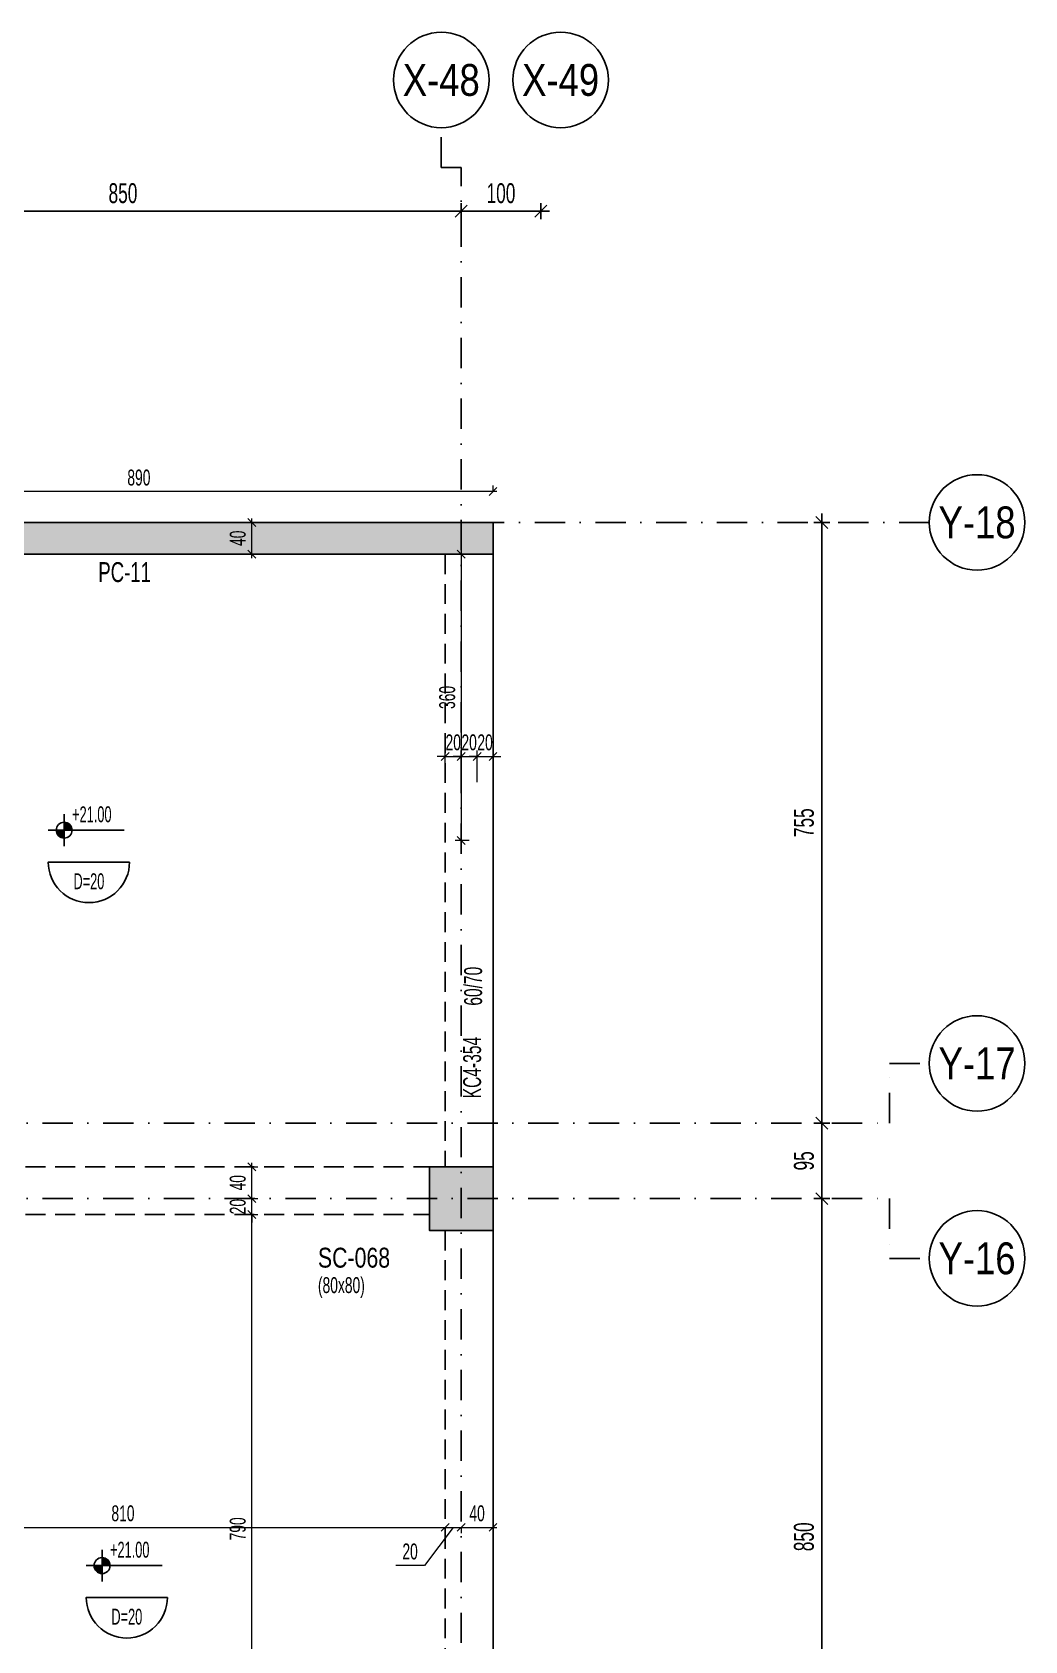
# Model space of a CAD drawing. Header units: millimetres. Extents: x -10495 to 6658, y -696 to 43288.
# Drawn here: x 5411 to 6658, y 1994 to 4016 of the extents above; entities that cross this region are included whole.
import ezdxf
from ezdxf.enums import TextEntityAlignment as Align

# ---------------------------------------------------------------- set-up
doc = ezdxf.new("R2010")
doc.units = ezdxf.units.MM
doc.header["$LTSCALE"] = 100
doc.header["$PDSIZE"] = -100
doc.linetypes.add('DASHDOT', pattern=[25.4, 12.7, -6.35, 0, -6.35])
doc.linetypes.add('HIDDEN', pattern=[0.375, 0.25, -0.125])
for name, color, linetype in [('AKS BALON_ULK', 9, 'Continuous'), ('AKS YAZI_ULK', 20, 'Continuous'), ('AKS_ULK', 8, 'DASHDOT'), ('KOLON-PERDE CEKIRDEK_ULK', 4, 'Continuous'), ('KOT_ULK', 7, 'Continuous'), ('OLCU DIS_ULK', 7, 'Continuous'), ('TARAMA SOLID_ULK', 251, 'Continuous')]:
    doc.layers.add(name, color=color, linetype=linetype)
for name, color, linetype, lineweight in [('DOSEME ISMI_ULK', 244, 'Continuous', 25), ('KIRIS BOYUT_ULK', 232, 'Continuous', 13), ('KIRIS CIZGI DUZ_ULK', 41, 'Continuous', 25), ('KIRIS CIZGI KESIK_ULK', 41, 'HIDDEN', 25), ('KIRIS ISIM_ULK', 221, 'Continuous', 13), ('KOLON BOYUT_ULK', 255, 'Continuous', 13), ('KOLON ISIM_ULK', 91, 'Continuous', 13), ('OLCU IC_ULK', 146, 'Continuous', 18), ('PERDE ISIM_ULK', 153, 'Continuous', 13)]:
    doc.layers.add(name, color=color, linetype=linetype, lineweight=lineweight)
doc.styles.add('ULK-SIMPLXTW.shx', font='ARIALN.TTF')
doc.styles.add('ulkr-simplxtw.shx', font='ulkr-simplxtw.shx', dxfattribs={"width": 0.65})
doc.dimstyles.new('1-100-DIS_ULK', dxfattribs={"dimscale": 100, "dimtxt": 0.25, "dimasz": 0.15, "dimexe": 0.1, "dimexo": 0.1, "dimgap": 0.1, "dimtad": 1, "dimdec": 0, "dimzin": 9, "dimdsep": 46, "dimtxsty": 'ulkr-simplxtw.shx', "dimblk": 'OBLIQUE', "dimcen": 0.1, "dimdle": 0.11, "dimclrd": 256, "dimclre": 256, "dimclrt": 3, "dimadec": 0, "dimazin": 0, "dimtfac": 1, "dimtdec": 0, "dimtix": 1, "dimtmove": 1, "dimatfit": 3, "dimldrblk": 'OBLIQUE', "dimfxl": 1, "dimtolj": 1, "dimtzin": 12, "dimarcsym": 0})
doc.dimstyles.new('1-100-IC_ULK', dxfattribs={"dimscale": 10, "dimtxt": 2, "dimasz": 1, "dimexe": 0.75, "dimexo": 1, "dimgap": 0.75, "dimtad": 1, "dimdec": 1, "dimzin": 9, "dimdsep": 46, "dimtxsty": 'ulkr-simplxtw.shx', "dimblk": 'OBLIQUE', "dimcen": 0.1, "dimdle": 0.5, "dimclrd": 146, "dimclre": 146, "dimclrt": 2, "dimadec": 0, "dimazin": 2, "dimtfac": 1, "dimtdec": 1, "dimtix": 1, "dimtmove": 2, "dimatfit": 3, "dimldrblk": 'OBLIQUE', "dimfxl": 1, "dimtolj": 1, "dimtzin": 0, "dimlwd": -1, "dimlwe": -1, "dimarcsym": 0})

# ---------------------------------------------------------------- blocks, each defined once
blk = doc.blocks.new('AKS SEMBOL_ULK')
at = {"layer": 'AKS BALON_ULK', "linetype": 'ByBlock'}
blk.add_circle((0, -41.2), 60, dxfattribs=at)
at = {"layer": 'AKS YAZI_ULK', "style": 'ULK-SIMPLXTW.shx'}
blk.add_attdef('1', text='', height=40, dxfattribs=at).set_placement((0, -41.2), align=Align.MIDDLE)
blk = doc.blocks.new('_Oblique')
at = {"color": 0, "linetype": 'ByBlock', "lineweight": -2}
blk.add_line((-0.5, -0.5), (0.5, 0.5), dxfattribs=at)
blk = doc.blocks.new('*D1096')
at = {"layer": 'Defpoints', "color": 0, "transparency": 16777216}
for p in [(6383.3, 3400), (6383.3, 2645), (6403.3, 2645)]:
    blk.add_point(p, dxfattribs=at)
at = {"layer": 'OLCU DIS_ULK', "lineweight": -2, "transparency": 16777216}
for p, q in [((6393.3, 3400), (6413.3, 3400)), ((6403.3, 3411), (6403.3, 2634)), ((6393.3, 2645), (6413.3, 2645))]:
    blk.add_line(p, q, dxfattribs=at)
at = {"layer": 'OLCU DIS_ULK', "lineweight": -2, "transparency": 16777216, "xscale": 15, "yscale": 15, "zscale": 15}
for p, rotation in [((6403.3, 3400), 90), ((6403.3, 2645), 270)]:
    blk.add_blockref('_Oblique', p, dxfattribs=dict(at, rotation=rotation))
at = {"layer": 'OLCU DIS_ULK', "color": 3, "transparency": 16777216, "insert": (6380.8, 3022.5), "char_height": 25, "attachment_point": 5, "rotation": 90, "style": 'ulkr-simplxtw.shx'}
blk.add_mtext('\\A1;755', dxfattribs=at)
blk = doc.blocks.new('*D1098')
at = {"layer": 'Defpoints', "color": 0, "transparency": 16777216}
for p in [(6383.3, 2645), (6383.3, 2550), (6403.3, 2550)]:
    blk.add_point(p, dxfattribs=at)
at = {"layer": 'OLCU DIS_ULK', "lineweight": -2, "transparency": 16777216}
for p, q in [((6403.3, 2656), (6403.3, 2539)), ((6393.3, 2645), (6413.3, 2645)), ((6393.3, 2550), (6413.3, 2550))]:
    blk.add_line(p, q, dxfattribs=at)
at = {"layer": 'OLCU DIS_ULK', "lineweight": -2, "transparency": 16777216, "xscale": 15, "yscale": 15, "zscale": 15}
for p, rotation in [((6403.3, 2645), 90), ((6403.3, 2550), 270)]:
    blk.add_blockref('_Oblique', p, dxfattribs=dict(at, rotation=rotation))
at = {"layer": 'OLCU DIS_ULK', "color": 3, "transparency": 16777216, "insert": (6380.8, 2597.5), "char_height": 25, "attachment_point": 5, "rotation": 90, "style": 'ulkr-simplxtw.shx'}
blk.add_mtext('\\A1;95', dxfattribs=at)
blk = doc.blocks.new('*D1099')
at = {"layer": 'Defpoints', "color": 0, "transparency": 16777216}
for p in [(6383.3, 2550), (6383.3, 1700), (6403.3, 1700)]:
    blk.add_point(p, dxfattribs=at)
at = {"layer": 'OLCU DIS_ULK', "lineweight": -2, "transparency": 16777216}
for p, q in [((6393.3, 2550), (6413.3, 2550)), ((6403.3, 2561), (6403.3, 1689)), ((6393.3, 1700), (6413.3, 1700))]:
    blk.add_line(p, q, dxfattribs=at)
at = {"layer": 'OLCU DIS_ULK', "lineweight": -2, "transparency": 16777216, "xscale": 15, "yscale": 15, "zscale": 15}
for p, rotation in [((6403.3, 2550), 90), ((6403.3, 1700), 270)]:
    blk.add_blockref('_Oblique', p, dxfattribs=dict(at, rotation=rotation))
at = {"layer": 'OLCU DIS_ULK', "color": 3, "transparency": 16777216, "insert": (6380.8, 2125), "char_height": 25, "attachment_point": 5, "rotation": 90, "style": 'ulkr-simplxtw.shx'}
blk.add_mtext('\\A1;850', dxfattribs=at)
blk = doc.blocks.new('*D1110')
at = {"layer": 'Defpoints', "color": 0, "transparency": 16777216}
for p in [(5950, 3791.1), (5100, 3771.1), (5950, 3771.1)]:
    blk.add_point(p, dxfattribs=at)
at = {"layer": 'OLCU DIS_ULK', "lineweight": -2, "transparency": 16777216}
for p, q in [((5100, 3781.1), (5100, 3801.1)), ((5950, 3781.1), (5950, 3801.1)), ((5089, 3791.1), (5961, 3791.1))]:
    blk.add_line(p, q, dxfattribs=at)
at = {"layer": 'OLCU DIS_ULK', "lineweight": -2, "transparency": 16777216, "xscale": 15, "yscale": 15, "zscale": 15, "rotation": 180}
blk.add_blockref('_Oblique', (5100, 3791.1), dxfattribs=at)
at = {"layer": 'OLCU DIS_ULK', "lineweight": -2, "transparency": 16777216, "xscale": 15, "yscale": 15, "zscale": 15}
blk.add_blockref('_Oblique', (5950, 3791.1), dxfattribs=at)
at = {"layer": 'OLCU DIS_ULK', "color": 3, "transparency": 16777216, "insert": (5525, 3813.6), "char_height": 25, "attachment_point": 5, "style": 'ulkr-simplxtw.shx'}
blk.add_mtext('\\A1;850', dxfattribs=at)
blk = doc.blocks.new('*D1111')
at = {"layer": 'Defpoints', "color": 0, "transparency": 16777216}
for p in [(6050, 3791.1), (5950, 3771.1), (6050, 3771.1)]:
    blk.add_point(p, dxfattribs=at)
at = {"layer": 'OLCU DIS_ULK', "lineweight": -2, "transparency": 16777216}
for p, q in [((5950, 3781.1), (5950, 3801.1)), ((6050, 3781.1), (6050, 3801.1)), ((5939, 3791.1), (6061, 3791.1))]:
    blk.add_line(p, q, dxfattribs=at)
at = {"layer": 'OLCU DIS_ULK', "lineweight": -2, "transparency": 16777216, "xscale": 15, "yscale": 15, "zscale": 15, "rotation": 180}
blk.add_blockref('_Oblique', (5950, 3791.1), dxfattribs=at)
at = {"layer": 'OLCU DIS_ULK', "lineweight": -2, "transparency": 16777216, "xscale": 15, "yscale": 15, "zscale": 15}
blk.add_blockref('_Oblique', (6050, 3791.1), dxfattribs=at)
at = {"layer": 'OLCU DIS_ULK', "color": 3, "transparency": 16777216, "insert": (6000, 3813.6), "char_height": 25, "attachment_point": 5, "style": 'ulkr-simplxtw.shx'}
blk.add_mtext('\\A1;100', dxfattribs=at)
blk = doc.blocks.new('*U6')
at = {"layer": 'KOT_ULK'}
h = blk.add_hatch(color=251, dxfattribs=at)
h.dxf.hatch_style = 1
h.paths.add_polyline_path([(0, 0), (-10, 0, 0.414214), (0, -10)])
h = blk.add_hatch(color=251, dxfattribs=at)
h.dxf.hatch_style = 1
h.paths.add_polyline_path([(10, 0, 0.414214), (0, 10), (0, 0)])
at = {"layer": 'KOT_ULK', "color": 12}
for p, q in [((-20, 0), (75.6, 0)), ((0, 20), (0, -20))]:
    blk.add_line(p, q, dxfattribs=at)
blk.add_circle((0, 0), 10, dxfattribs=at)
at = {"layer": 'KOT_ULK', "style": 'ulkr-simplxtw.shx', "width": 0.6}
for tag, p in [('6', (10, 145)), ('5', (10, 118)), ('4', (10, 91)), ('3', (10, 64)), ('2', (10, 37)), ('1', (10, 10))]:
    blk.add_attdef(tag, p, '', height=20, dxfattribs=at)
at = {"layer": 'KOT_ULK', "color": 242, "style": 'ulkr-simplxtw.shx', "width": 0.65}
blk.add_attdef('NOT', text='', height=20, dxfattribs=at).set_placement((14.8, -10), align=Align.TOP_LEFT)
blk = doc.blocks.new('Döşeme kalınğı_ULK')
at = {"layer": 'DOSEME ISMI_ULK', "color": 12}
blk.add_lwpolyline([(51, 0, -1), (-51, 0)], format="xyb", close=True, dxfattribs=at)
at = {"layer": 'DOSEME ISMI_ULK', "style": 'ulkr-simplxtw.shx', "width": 0.6}
blk.add_attdef('1', text='', height=20, dxfattribs=at).set_placement((0, -14.2), align=Align.TOP_CENTER)
blk = doc.blocks.new('*U11')
at = {"layer": 'KOLON BOYUT_ULK', "style": 'ulkr-simplxtw.shx', "width": 0.65}
blk.add_attdef('2', text='', height=20, dxfattribs=at).set_placement((0, -37), align=Align.TOP_LEFT)
at = {"layer": 'KOLON ISIM_ULK', "style": 'ulkr-simplxtw.shx', "width": 0.8}
blk.add_attdef('1', text='', height=25, dxfattribs=at).set_placement((0, 0), align=Align.TOP_LEFT)
blk = doc.blocks.new('*D977')
at = {"layer": 'Defpoints', "color": 0, "transparency": 16777216}
for p in [(5661.8, 2530), (5686.8, 2530), (5661.8, 1740)]:
    blk.add_point(p, dxfattribs=at)
at = {"layer": 'OLCU IC_ULK', "color": 146, "transparency": 16777216}
blk.add_line((5686.8, 1735), (5686.8, 2535), dxfattribs=at)
at = {"layer": 'OLCU IC_ULK', "color": 146, "linetype": 'Continuous', "transparency": 16777216}
for p, q in [((5686.8, 2530), (5694.3, 2530)), ((5686.8, 1740), (5694.3, 1740))]:
    blk.add_line(p, q, dxfattribs=at)
at = {"layer": 'OLCU IC_ULK', "color": 146, "transparency": 16777216, "xscale": 10, "yscale": 10, "zscale": 10}
for p, rotation in [((5686.8, 2530), 90), ((5686.8, 1740), 270)]:
    blk.add_blockref('_Oblique', p, dxfattribs=dict(at, rotation=rotation))
at = {"layer": 'OLCU IC_ULK', "color": 2, "transparency": 16777216, "insert": (5669.3, 2135), "char_height": 20, "attachment_point": 5, "rotation": 90, "style": 'ulkr-simplxtw.shx'}
blk.add_mtext('\\A1;790', dxfattribs=at)
blk = doc.blocks.new('*D978')
at = {"layer": 'Defpoints', "color": 0, "transparency": 16777216}
for p in [(5661.8, 2550), (5686.8, 2550), (5661.8, 2530)]:
    blk.add_point(p, dxfattribs=at)
at = {"layer": 'OLCU IC_ULK', "color": 146, "transparency": 16777216}
for p, q in [((5686.8, 2550), (5686.8, 2560)), ((5686.8, 2530), (5686.8, 2550)), ((5686.8, 2530), (5686.8, 2520))]:
    blk.add_line(p, q, dxfattribs=at)
at = {"layer": 'OLCU IC_ULK', "color": 146, "linetype": 'Continuous', "transparency": 16777216}
for p, q in [((5686.8, 2550), (5694.3, 2550)), ((5686.8, 2530), (5694.3, 2530))]:
    blk.add_line(p, q, dxfattribs=at)
at = {"layer": 'OLCU IC_ULK', "color": 146, "transparency": 16777216, "xscale": 10, "yscale": 10, "zscale": 10}
for p, rotation in [((5686.8, 2550), 270), ((5686.8, 2530), 90)]:
    blk.add_blockref('_Oblique', p, dxfattribs=dict(at, rotation=rotation))
at = {"layer": 'OLCU IC_ULK', "color": 2, "transparency": 16777216, "insert": (5669.3, 2540), "char_height": 20, "attachment_point": 5, "rotation": 90, "style": 'ulkr-simplxtw.shx'}
blk.add_mtext('\\A1;20', dxfattribs=at)
blk = doc.blocks.new('*D979')
at = {"layer": 'Defpoints', "color": 0, "transparency": 16777216}
for p in [(5661.8, 2590), (5686.8, 2590), (5661.8, 2550)]:
    blk.add_point(p, dxfattribs=at)
at = {"layer": 'OLCU IC_ULK', "color": 146, "transparency": 16777216}
blk.add_line((5686.8, 2545), (5686.8, 2595), dxfattribs=at)
at = {"layer": 'OLCU IC_ULK', "color": 146, "linetype": 'Continuous', "transparency": 16777216}
for p, q in [((5686.8, 2590), (5694.3, 2590)), ((5686.8, 2550), (5694.3, 2550))]:
    blk.add_line(p, q, dxfattribs=at)
at = {"layer": 'OLCU IC_ULK', "color": 146, "transparency": 16777216, "xscale": 10, "yscale": 10, "zscale": 10}
for p, rotation in [((5686.8, 2590), 90), ((5686.8, 2550), 270)]:
    blk.add_blockref('_Oblique', p, dxfattribs=dict(at, rotation=rotation))
at = {"layer": 'OLCU IC_ULK', "color": 2, "transparency": 16777216, "insert": (5669.3, 2570), "char_height": 20, "attachment_point": 5, "rotation": 90, "style": 'ulkr-simplxtw.shx'}
blk.add_mtext('\\A1;40', dxfattribs=at)
blk = doc.blocks.new('*D980')
at = {"layer": 'Defpoints', "color": 0, "transparency": 16777216}
for p in [(5661.8, 3400), (5686.8, 3400), (5661.8, 3360)]:
    blk.add_point(p, dxfattribs=at)
at = {"layer": 'OLCU IC_ULK', "color": 146, "transparency": 16777216}
blk.add_line((5686.8, 3355), (5686.8, 3405), dxfattribs=at)
at = {"layer": 'OLCU IC_ULK', "color": 146, "linetype": 'Continuous', "transparency": 16777216}
for p, q in [((5686.8, 3400), (5694.3, 3400)), ((5686.8, 3360), (5694.3, 3360))]:
    blk.add_line(p, q, dxfattribs=at)
at = {"layer": 'OLCU IC_ULK', "color": 146, "transparency": 16777216, "xscale": 10, "yscale": 10, "zscale": 10}
for p, rotation in [((5686.8, 3400), 90), ((5686.8, 3360), 270)]:
    blk.add_blockref('_Oblique', p, dxfattribs=dict(at, rotation=rotation))
at = {"layer": 'OLCU IC_ULK', "color": 2, "transparency": 16777216, "insert": (5669.3, 3380), "char_height": 20, "attachment_point": 5, "rotation": 90, "style": 'ulkr-simplxtw.shx'}
blk.add_mtext('\\A1;40', dxfattribs=at)
blk = doc.blocks.new('*D1018')
at = {"layer": 'Defpoints', "color": 0, "transparency": 16777216}
for p in [(5120, 2161.9), (5930, 2161.9), (5930, 2136.9)]:
    blk.add_point(p, dxfattribs=at)
at = {"layer": 'OLCU IC_ULK', "color": 146, "transparency": 16777216}
blk.add_line((5115, 2136.9), (5935, 2136.9), dxfattribs=at)
at = {"layer": 'OLCU IC_ULK', "color": 146, "linetype": 'Continuous', "transparency": 16777216}
for p, q in [((5120, 2136.9), (5120, 2129.4)), ((5930, 2136.9), (5930, 2129.4))]:
    blk.add_line(p, q, dxfattribs=at)
at = {"layer": 'OLCU IC_ULK', "color": 146, "transparency": 16777216, "xscale": 10, "yscale": 10, "zscale": 10, "rotation": 180}
blk.add_blockref('_Oblique', (5120, 2136.9), dxfattribs=at)
at = {"layer": 'OLCU IC_ULK', "color": 146, "transparency": 16777216, "xscale": 10, "yscale": 10, "zscale": 10}
blk.add_blockref('_Oblique', (5930, 2136.9), dxfattribs=at)
at = {"layer": 'OLCU IC_ULK', "color": 2, "transparency": 16777216, "insert": (5525, 2154.4), "char_height": 20, "attachment_point": 5, "style": 'ulkr-simplxtw.shx'}
blk.add_mtext('\\A1;810', dxfattribs=at)
blk = doc.blocks.new('*D1019')
at = {"layer": 'Defpoints', "color": 0, "transparency": 16777216}
for p in [(5930, 2161.9), (5950, 2161.9), (5950, 2136.9)]:
    blk.add_point(p, dxfattribs=at)
at = {"layer": 'OLCU IC_ULK', "color": 146, "transparency": 16777216}
for p, q in [((5940, 2136.9), (5903.8, 2089)), ((5925, 2136.9), (5955, 2136.9)), ((5903.8, 2089), (5867.7, 2089))]:
    blk.add_line(p, q, dxfattribs=at)
at = {"layer": 'OLCU IC_ULK', "color": 146, "linetype": 'Continuous', "transparency": 16777216}
for p, q in [((5930, 2136.9), (5930, 2129.4)), ((5950, 2136.9), (5950, 2129.4))]:
    blk.add_line(p, q, dxfattribs=at)
at = {"layer": 'OLCU IC_ULK', "color": 146, "transparency": 16777216, "xscale": 10, "yscale": 10, "zscale": 10, "rotation": 180}
blk.add_blockref('_Oblique', (5930, 2136.9), dxfattribs=at)
at = {"layer": 'OLCU IC_ULK', "color": 146, "transparency": 16777216, "xscale": 10, "yscale": 10, "zscale": 10}
blk.add_blockref('_Oblique', (5950, 2136.9), dxfattribs=at)
at = {"layer": 'OLCU IC_ULK', "color": 2, "transparency": 16777216, "insert": (5885.8, 2106.5), "char_height": 20, "attachment_point": 5, "style": 'ulkr-simplxtw.shx'}
blk.add_mtext('\\A1;20', dxfattribs=at)
blk = doc.blocks.new('*D1020')
at = {"layer": 'Defpoints', "color": 0, "transparency": 16777216}
for p in [(5950, 2161.9), (5990, 2161.9), (5990, 2136.9)]:
    blk.add_point(p, dxfattribs=at)
at = {"layer": 'OLCU IC_ULK', "color": 146, "transparency": 16777216}
blk.add_line((5945, 2136.9), (5995, 2136.9), dxfattribs=at)
at = {"layer": 'OLCU IC_ULK', "color": 146, "linetype": 'Continuous', "transparency": 16777216}
for p, q in [((5950, 2136.9), (5950, 2129.4)), ((5990, 2136.9), (5990, 2129.4))]:
    blk.add_line(p, q, dxfattribs=at)
at = {"layer": 'OLCU IC_ULK', "color": 146, "transparency": 16777216, "xscale": 10, "yscale": 10, "zscale": 10, "rotation": 180}
blk.add_blockref('_Oblique', (5950, 2136.9), dxfattribs=at)
at = {"layer": 'OLCU IC_ULK', "color": 146, "transparency": 16777216, "xscale": 10, "yscale": 10, "zscale": 10}
blk.add_blockref('_Oblique', (5990, 2136.9), dxfattribs=at)
at = {"layer": 'OLCU IC_ULK', "color": 2, "transparency": 16777216, "insert": (5970, 2154.4), "char_height": 20, "attachment_point": 5, "style": 'ulkr-simplxtw.shx'}
blk.add_mtext('\\A1;40', dxfattribs=at)
blk = doc.blocks.new('*D1070')
at = {"layer": 'Defpoints', "color": 0, "transparency": 16777216}
for p in [(5950, 3105.9), (5930, 3063.5), (5950, 3063.5)]:
    blk.add_point(p, dxfattribs=at)
at = {"layer": 'OLCU IC_ULK', "color": 146, "transparency": 16777216}
for p, q in [((5930, 3105.9), (5920, 3105.9)), ((5930, 3105.9), (5950, 3105.9)), ((5950, 3105.9), (5960, 3105.9))]:
    blk.add_line(p, q, dxfattribs=at)
at = {"layer": 'OLCU IC_ULK', "color": 146, "linetype": 'Continuous', "transparency": 16777216}
for p, q in [((5930, 3073.5), (5930, 3113.4)), ((5950, 3073.5), (5950, 3113.4))]:
    blk.add_line(p, q, dxfattribs=at)
at = {"layer": 'OLCU IC_ULK', "color": 146, "transparency": 16777216, "xscale": 10, "yscale": 10, "zscale": 10}
blk.add_blockref('_Oblique', (5930, 3105.9), dxfattribs=at)
at = {"layer": 'OLCU IC_ULK', "color": 146, "transparency": 16777216, "xscale": 10, "yscale": 10, "zscale": 10, "rotation": 180}
blk.add_blockref('_Oblique', (5950, 3105.9), dxfattribs=at)
at = {"layer": 'OLCU IC_ULK', "color": 2, "transparency": 16777216, "insert": (5940, 3123.4), "char_height": 20, "attachment_point": 5, "style": 'ulkr-simplxtw.shx'}
blk.add_mtext('\\A1;20', dxfattribs=at)
blk = doc.blocks.new('*D1071')
at = {"layer": 'Defpoints', "color": 0, "transparency": 16777216}
for p in [(5970, 3105.9), (5950, 3063.5), (5970, 3063.5)]:
    blk.add_point(p, dxfattribs=at)
at = {"layer": 'OLCU IC_ULK', "color": 146, "transparency": 16777216}
for p, q in [((5950, 3105.9), (5940, 3105.9)), ((5950, 3105.9), (5970, 3105.9)), ((5970, 3105.9), (5980, 3105.9))]:
    blk.add_line(p, q, dxfattribs=at)
at = {"layer": 'OLCU IC_ULK', "color": 146, "linetype": 'Continuous', "transparency": 16777216}
for p, q in [((5950, 3073.5), (5950, 3113.4)), ((5970, 3073.5), (5970, 3113.4))]:
    blk.add_line(p, q, dxfattribs=at)
at = {"layer": 'OLCU IC_ULK', "color": 146, "transparency": 16777216, "xscale": 10, "yscale": 10, "zscale": 10}
blk.add_blockref('_Oblique', (5950, 3105.9), dxfattribs=at)
at = {"layer": 'OLCU IC_ULK', "color": 146, "transparency": 16777216, "xscale": 10, "yscale": 10, "zscale": 10, "rotation": 180}
blk.add_blockref('_Oblique', (5970, 3105.9), dxfattribs=at)
at = {"layer": 'OLCU IC_ULK', "color": 2, "transparency": 16777216, "insert": (5960, 3123.4), "char_height": 20, "attachment_point": 5, "style": 'ulkr-simplxtw.shx'}
blk.add_mtext('\\A1;20', dxfattribs=at)
blk = doc.blocks.new('Kiriş_Sembol_ULK')
at = {"layer": 'KIRIS BOYUT_ULK', "style": 'ulkr-simplxtw.shx', "width": 0.65}
blk.add_attdef('B', text='', height=25, dxfattribs=at).set_placement((21, 0.4), align=Align.MIDDLE_LEFT)
at = {"layer": 'KIRIS ISIM_ULK', "style": 'ulkr-simplxtw.shx', "width": 0.65}
blk.add_attdef('K', text='', height=25, dxfattribs=at).set_placement((-18.2, 12.9), align=Align.TOP_RIGHT)
blk = doc.blocks.new('*D1077')
at = {"layer": 'Defpoints', "color": 0, "transparency": 16777216}
for p in [(5990, 3105.9), (5970, 3063.5), (5990, 3063.5)]:
    blk.add_point(p, dxfattribs=at)
at = {"layer": 'OLCU IC_ULK', "color": 146, "transparency": 16777216}
for p, q in [((5970, 3105.9), (5960, 3105.9)), ((5970, 3105.9), (5990, 3105.9)), ((5990, 3105.9), (6000, 3105.9))]:
    blk.add_line(p, q, dxfattribs=at)
at = {"layer": 'OLCU IC_ULK', "color": 146, "linetype": 'Continuous', "transparency": 16777216}
for p, q in [((5970, 3073.5), (5970, 3113.4)), ((5990, 3073.5), (5990, 3113.4))]:
    blk.add_line(p, q, dxfattribs=at)
at = {"layer": 'OLCU IC_ULK', "color": 146, "transparency": 16777216, "xscale": 10, "yscale": 10, "zscale": 10}
blk.add_blockref('_Oblique', (5970, 3105.9), dxfattribs=at)
at = {"layer": 'OLCU IC_ULK', "color": 146, "transparency": 16777216, "xscale": 10, "yscale": 10, "zscale": 10, "rotation": 180}
blk.add_blockref('_Oblique', (5990, 3105.9), dxfattribs=at)
at = {"layer": 'OLCU IC_ULK', "color": 2, "transparency": 16777216, "insert": (5980, 3123.4), "char_height": 20, "attachment_point": 5, "style": 'ulkr-simplxtw.shx'}
blk.add_mtext('\\A1;20', dxfattribs=at)
blk = doc.blocks.new('*D1079')
at = {"layer": 'Defpoints', "color": 0, "transparency": 16777216}
for p in [(5970, 3360), (5950, 3000), (5970, 3000)]:
    blk.add_point(p, dxfattribs=at)
at = {"layer": 'OLCU IC_ULK', "color": 146, "linetype": 'Continuous', "transparency": 16777216}
for p, q in [((5960, 3360), (5942.5, 3360)), ((5960, 3000), (5942.5, 3000))]:
    blk.add_line(p, q, dxfattribs=at)
at = {"layer": 'OLCU IC_ULK', "color": 146, "transparency": 16777216}
blk.add_line((5950, 3365), (5950, 2995), dxfattribs=at)
at = {"layer": 'OLCU IC_ULK', "color": 146, "transparency": 16777216, "xscale": 10, "yscale": 10, "zscale": 10}
for p, rotation in [((5950, 3360), 90), ((5950, 3000), 270)]:
    blk.add_blockref('_Oblique', p, dxfattribs=dict(at, rotation=rotation))
at = {"layer": 'OLCU IC_ULK', "color": 2, "lineweight": -3, "transparency": 16777216, "insert": (5932.5, 3180), "char_height": 20, "attachment_point": 5, "rotation": 90, "style": 'ulkr-simplxtw.shx'}
blk.add_mtext('\\A1;360', dxfattribs=at)
blk = doc.blocks.new('*D1135')
at = {"layer": 'Defpoints', "color": 0, "transparency": 16777216}
for p in [(5100, 3438.7), (5100, 3400), (5990, 3400)]:
    blk.add_point(p, dxfattribs=at)
at = {"layer": 'OLCU IC_ULK', "color": 146, "transparency": 16777216}
blk.add_line((5995, 3438.7), (5095, 3438.7), dxfattribs=at)
at = {"layer": 'OLCU IC_ULK', "color": 146, "linetype": 'Continuous', "transparency": 16777216}
for p, q in [((5100, 3438.7), (5100, 3446.2)), ((5990, 3438.7), (5990, 3446.2))]:
    blk.add_line(p, q, dxfattribs=at)
at = {"layer": 'OLCU IC_ULK', "color": 146, "transparency": 16777216, "xscale": 10, "yscale": 10, "zscale": 10, "rotation": 180}
blk.add_blockref('_Oblique', (5100, 3438.7), dxfattribs=at)
at = {"layer": 'OLCU IC_ULK', "color": 146, "transparency": 16777216, "xscale": 10, "yscale": 10, "zscale": 10}
blk.add_blockref('_Oblique', (5990, 3438.7), dxfattribs=at)
at = {"layer": 'OLCU IC_ULK', "color": 2, "transparency": 16777216, "insert": (5545, 3456.2), "char_height": 20, "attachment_point": 5, "style": 'ulkr-simplxtw.shx'}
blk.add_mtext('\\A1;890', dxfattribs=at)

msp = doc.modelspace()

# ---------------------------------------------------------------- hatches: boundary and pattern name
at = {"layer": 'TARAMA SOLID_ULK'}
h = msp.add_hatch(color=256, dxfattribs=at)
h.dxf.hatch_style = 1
h.paths.add_polyline_path([(5990, 3360), (5990, 3400), (5950, 3400), (5950, 3400), (5100, 3400), (5100, 3420), (5060, 3420), (5060, 3360)])
h = msp.add_hatch(color=256, dxfattribs=at)
h.dxf.hatch_style = 1
h.paths.add_polyline_path([(5910, 2590), (5910, 2510), (5990, 2510), (5990, 2590)])

# ---------------------------------------------------------------- linework, layer by layer
at = {"layer": 'AKS_ULK', "ltscale": 0.03}
for points in [[(5950, -526.35), (5950, 3846.1), (5925, 3846.1), (5925, 3896.1)], [(6538.3, 3400), (-577.53, 3400)], [(-577.53, 2670), (-527.53, 2670), (-527.53, 2645), (6488.3, 2645), (6488.3, 2720), (6538.3, 2720)], [(-577.53, 2525), (-527.53, 2525), (-527.53, 2550), (6488.3, 2550), (6488.3, 2475), (6538.3, 2475)]]:
    msp.add_lwpolyline(points, dxfattribs=at)
at = {"layer": 'KIRIS CIZGI DUZ_ULK'}
for p, q in [((5990, 3360), (5990, 2590)), ((5990, 2510), (5990, 1740))]:
    msp.add_line(p, q, dxfattribs=at)
at = {"layer": 'KIRIS CIZGI KESIK_ULK'}
for p, q in [((5930, 3360), (5930, 2590)), ((5140, 2590), (5910, 2590)), ((5140, 2530), (5910, 2530)), ((5930, 2510), (5930, 1740))]:
    msp.add_line(p, q, dxfattribs=at)
at = {"layer": 'KOLON-PERDE CEKIRDEK_ULK'}
for points in [[(5990, 3360), (5990, 3400), (5950, 3400), (5950, 3400), (5100, 3400), (5100, 3420), (5060, 3420), (5060, 3360)], [(5990, 2510), (5910, 2510), (5910, 2590), (5990, 2590)]]:
    msp.add_lwpolyline(points, close=True, dxfattribs=at)

# ---------------------------------------------------------------- block references
at = {"layer": 'AKS_ULK', "linetype": 'ByBlock'}
ref = msp.add_blockref('AKS SEMBOL_ULK', (5925, 3914.85), dxfattribs=dict(at, xscale=-1, rotation=180))
ref.add_attrib('1', 'X-48', dxfattribs={"layer": 'AKS YAZI_ULK', "height": 40, "style": 'ULK-SIMPLXTW.shx'}).set_placement((5925, 3956.1), align=Align.MIDDLE)
ref = msp.add_blockref('AKS SEMBOL_ULK', (6075, 3914.85), dxfattribs=dict(at, xscale=-1, rotation=180))
ref.add_attrib('1', 'X-49', dxfattribs={"layer": 'AKS YAZI_ULK', "height": 40, "style": 'ULK-SIMPLXTW.shx'}).set_placement((6075, 3956.1), align=Align.MIDDLE)
ref = msp.add_blockref('AKS SEMBOL_ULK', (6598.3, 3358.75), dxfattribs=dict(at, xscale=-1, rotation=180))
ref.add_attrib('1', 'Y-18', dxfattribs={"layer": 'AKS YAZI_ULK', "height": 40, "style": 'ULK-SIMPLXTW.shx'}).set_placement((6598.3, 3400), align=Align.MIDDLE)
ref = msp.add_blockref('AKS SEMBOL_ULK', (6598.3, 2678.75), dxfattribs=dict(at, xscale=-1, rotation=180))
ref.add_attrib('1', 'Y-17', dxfattribs={"layer": 'AKS YAZI_ULK', "height": 40, "style": 'ULK-SIMPLXTW.shx'}).set_placement((6598.3, 2720), align=Align.MIDDLE)
ref = msp.add_blockref('AKS SEMBOL_ULK', (6598.3, 2433.75), dxfattribs=dict(at, xscale=-1, rotation=180))
ref.add_attrib('1', 'Y-16', dxfattribs={"layer": 'AKS YAZI_ULK', "height": 40, "style": 'ULK-SIMPLXTW.shx'}).set_placement((6598.3, 2475), align=Align.MIDDLE)
at = {"layer": 'DOSEME ISMI_ULK'}
for p in [(5482.2, 2973.1), (5529.86, 2048.82)]:
    msp.add_blockref('Döşeme kalınğı_ULK', p, dxfattribs=at).add_auto_attribs({'1': 'D=20'})
at = {"layer": 'KIRIS ISIM_ULK'}
ref = msp.add_blockref('Kiriş_Sembol_ULK', (5965.44, 2771.53), dxfattribs=dict(at, rotation=90))
ref.add_attrib('B', '60/70', dxfattribs={"layer": 'KIRIS BOYUT_ULK', "height": 22.5, "rotation": 90, "style": 'ulkr-simplxtw.shx', "width": 0.65}).set_placement((5965, 2792.54), align=Align.MIDDLE_LEFT)
ref.add_attrib('K', 'KC4-354', dxfattribs={"height": 22.5, "rotation": 90, "style": 'ulkr-simplxtw.shx', "width": 0.65}).set_placement((5952.5, 2753.38), align=Align.TOP_RIGHT)
at = {"layer": 'KOLON ISIM_ULK'}
msp.add_blockref('*U11', (5770, 2488.33), dxfattribs=at).add_auto_attribs({'1': 'SC-068', '2': '(80x80)'})
at = {"layer": 'KOT_ULK'}
ref = msp.add_blockref('*U6', (5451.11, 3013.1), dxfattribs=at)
ref.add_attrib('1', '+21.00', (5461.11, 3023.1), dxfattribs={"height": 20, "style": 'ulkr-simplxtw.shx', "width": 0.6})
ref = msp.add_blockref('*U6', (5498.76, 2088.82), dxfattribs=at)
ref.add_attrib('1', '+21.00', (5508.76, 2098.82), dxfattribs={"height": 20, "style": 'ulkr-simplxtw.shx', "width": 0.6})

# ---------------------------------------------------------------- texts
at = {"layer": 'PERDE ISIM_ULK', "style": 'ulkr-simplxtw.shx', "width": 0.7}
msp.add_text('PC-11', height=25, rotation=0, dxfattribs=at).set_placement((5493.96, 3325))

# ---------------------------------------------------------------- dimensions: what is measured, and where the dimension line sits
at = {"layer": 'OLCU DIS_ULK'}
for base, p1, p2, picture, middle in [((5950, 3791.1), (5100, 3771.1), (5950, 3771.1), '*D1110', (5525, 3813.6)), ((6050, 3791.1), (5950, 3771.1), (6050, 3771.1), '*D1111', (6000, 3813.6))]:
    dim = msp.add_linear_dim(base=base, p1=p1, p2=p2, dimstyle='1-100-DIS_ULK', dxfattribs=at)
    dim.commit()
    dim.dimension.update_dxf_attribs({"geometry": picture, "text_midpoint": middle})
for base, p1, p2, picture, middle in [((6403.3, 2645), (6383.3, 3400), (6383.3, 2645), '*D1096', (6380.8, 3022.5)), ((6403.3, 2550), (6383.3, 2645), (6383.3, 2550), '*D1098', (6380.8, 2597.5)), ((6403.3, 1700), (6383.3, 2550), (6383.3, 1700), '*D1099', (6380.8, 2125))]:
    dim = msp.add_linear_dim(base=base, p1=p1, p2=p2, angle=270, dimstyle='1-100-DIS_ULK', dxfattribs=at)
    dim.commit()
    dim.dimension.update_dxf_attribs({"geometry": picture, "text_midpoint": middle})
at = {"layer": 'OLCU IC_ULK'}
for base, p1, p2, picture, middle in [((5100, 3438.75), (5990, 3400), (5100, 3400), '*D1135', (5545, 3456.25)), ((5930, 2136.88), (5120, 2161.88), (5930, 2161.88), '*D1018', (5525, 2154.38)), ((5990, 2136.88), (5950, 2161.88), (5990, 2161.88), '*D1020', (5970, 2154.38))]:
    dim = msp.add_linear_dim(base=base, p1=p1, p2=p2, dimstyle='1-100-IC_ULK', override={"dimfxl": 0, "dimfxlon": 1}, dxfattribs=at)
    dim.commit()
    dim.dimension.update_dxf_attribs({"geometry": picture, "text_midpoint": middle})
for base, p1, p2, picture, middle in [((5686.84, 3400), (5661.84, 3360), (5661.84, 3400), '*D980', (5669.34, 3380)), ((5686.84, 2590), (5661.84, 2550), (5661.84, 2590), '*D979', (5669.34, 2570)), ((5686.84, 2550), (5661.84, 2530), (5661.84, 2550), '*D978', (5669.34, 2540)), ((5686.84, 2530), (5661.84, 1740), (5661.84, 2530), '*D977', (5669.34, 2135))]:
    dim = msp.add_linear_dim(base=base, p1=p1, p2=p2, angle=90, dimstyle='1-100-IC_ULK', override={"dimfxl": 0, "dimfxlon": 1}, dxfattribs=at)
    dim.commit()
    dim.dimension.update_dxf_attribs({"geometry": picture, "text_midpoint": middle})
at = {"layer": 'OLCU IC_ULK', "lineweight": -3}
dim = msp.add_linear_dim(base=(5950, 3000), p1=(5970, 3360), p2=(5970, 3000), angle=90, dimstyle='1-100-IC_ULK', override={"dimfxl": 0}, dxfattribs=at)
dim.commit()
dim.dimension.update_dxf_attribs({"geometry": '*D1079', "text_midpoint": (5932.5, 3180)})
at = {"layer": 'OLCU IC_ULK'}
for base, p1, p2, picture, middle in [((5950, 3105.89), (5930, 3063.5), (5950, 3063.5), '*D1070', (5940, 3123.39)), ((5970, 3105.89), (5950, 3063.5), (5970, 3063.5), '*D1071', (5960, 3123.39)), ((5990, 3105.89), (5970, 3063.5), (5990, 3063.5), '*D1077', (5980, 3123.39))]:
    dim = msp.add_linear_dim(base=base, p1=p1, p2=p2, dimstyle='1-100-IC_ULK', dxfattribs=at)
    dim.commit()
    dim.dimension.update_dxf_attribs({"geometry": picture, "text_midpoint": middle})
dim = msp.add_linear_dim(base=(5950, 2136.88), p1=(5930, 2161.88), p2=(5950, 2161.88), dimstyle='1-100-IC_ULK', override={"dimtmove": 1, "dimfxl": 0, "dimfxlon": 1}, dxfattribs=at)
dim.commit()
dim.dimension.update_dxf_attribs({"geometry": '*D1019', "text_midpoint": (5896.29, 2089.02), "dimtype": 160})

doc.saveas('drawing.dxf')
